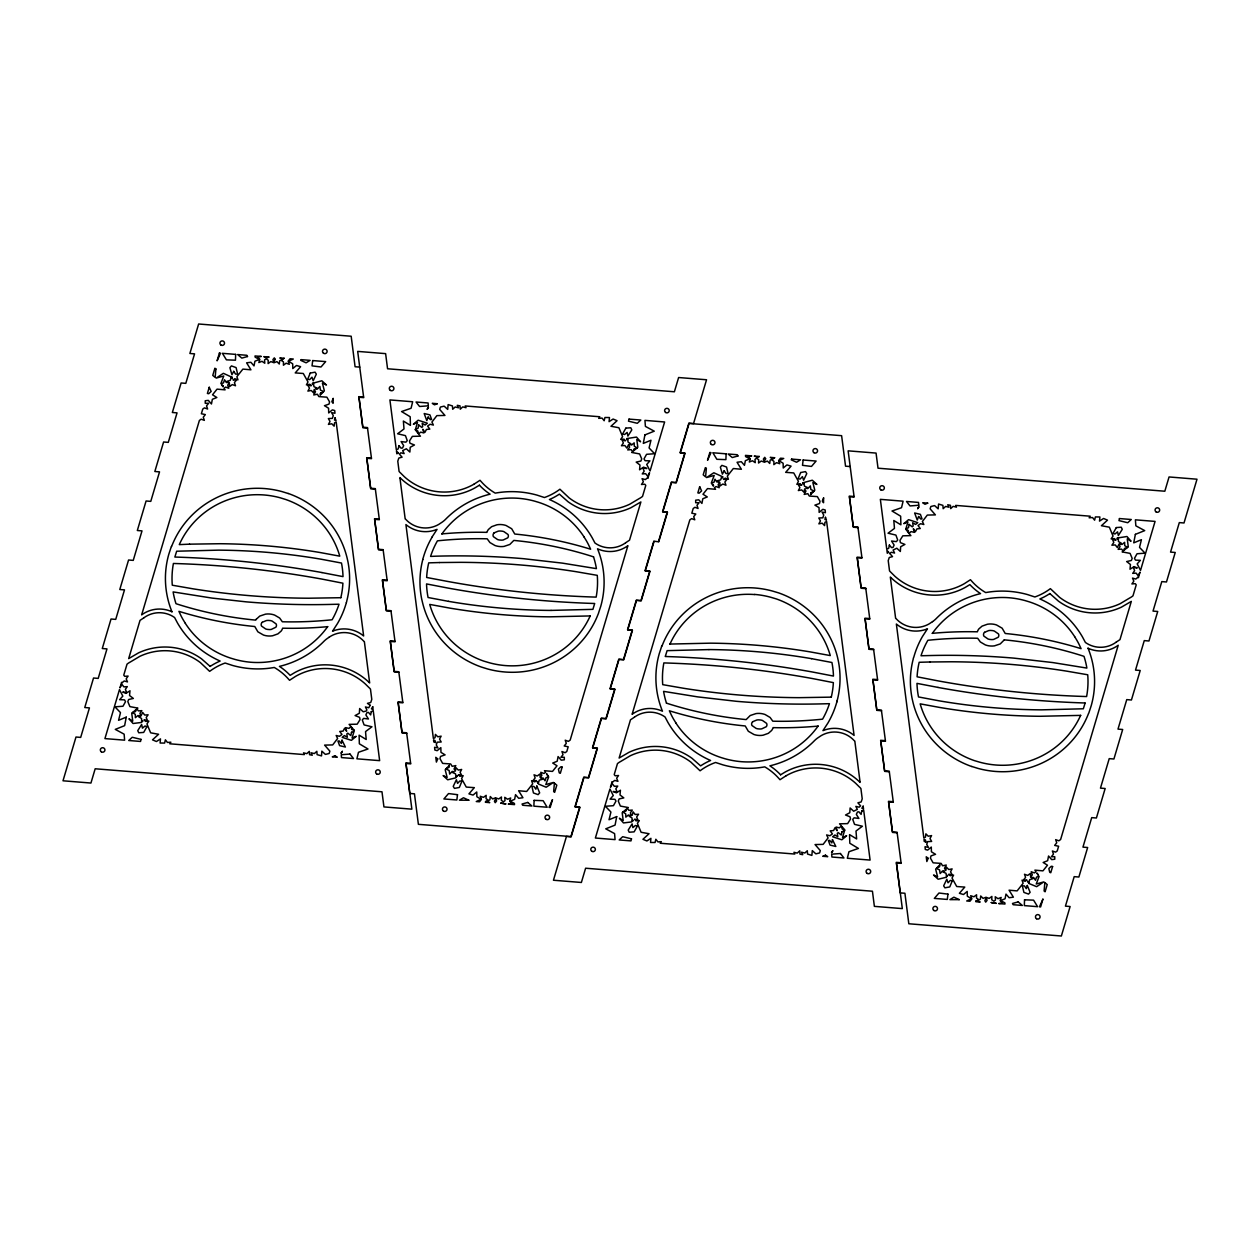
<?xml version="1.0" encoding="UTF-8"?>
<svg xmlns="http://www.w3.org/2000/svg" width="1260" height="1260" viewBox="0 0 1260 1260"><rect width="100%" height="100%" fill="white"/><g stroke="black" fill="none" stroke-linecap="round" stroke-linejoin="round"><path stroke-width="1.5" d="M346.342 602.658L346.327 602.737A91.98 90.2 4 0 1 337.523 623.48L332.53 631.197A30.004 29.421 4 0 1 363.636 635.969L336.184 422.053L334.53 422.84L334.12 426.148L331.758 423.754L328.435 424.399L330.01 421.454L328.356 418.556L332.388 418.383L333.286 415.579L331.616 412.666L334.971 413.248L334.703 410.54L332.388 409.862L328.702 412.933L328.577 408.193L324.45 405.688L329.017 404.113L329.569 401.893L326.907 397.183L318.859 396.601L317.41 394.238L313.756 394.947L315.488 391.718L314.197 389.45L313.598 392.852L311.236 390.458L307.897 391.104L309.488 388.159L307.818 385.261L311.236 385.749L309.739 384.253L306.416 384.883L307.991 381.953L303.282 373.48L295.234 372.913L300.62 366.691L296.494 365.479L292.808 368.55L292.682 363.793L288.556 361.305L293.296 359.021L290.036 358.753L288.146 361.163L289.296 364.298L286.099 363.195L283.421 365.227L283.484 361.888L280.87 360.139L279.673 360.707L279.279 364.014L276.901 361.62L274.003 362.754L270.821 361.589L268.112 363.573L268.238 360.25L266.112 358.769L264.553 359.903L264.773 363.226L262.001 361.305L258.851 362.549L259.859 359.368L257.67 356.816L261.277 356.438L255.024 355.95L255.118 357.147L259.387 359.415L254.914 361.226L254.016 365.904L250.882 362.281L246.598 362.817L250.929 369.81L242.881 369.101L236.88 376.693L237.967 379.843L234.785 378.693L233.068 379.937L236.518 380L234.407 382.599L235.494 385.749L232.312 384.584L229.603 386.568L229.383 382.993L227.682 385.103L228.769 388.253L225.587 387.088L223.996 388.253L225.099 389.86L217.051 389.135L212.53 394.789L216.83 397.514L212.341 399.31L211.459 403.988L208.309 400.365L205.238 400.759L205.238 403.294L208.625 403.263L206.53 405.862L207.616 409.012L204.435 407.862L202.766 409.075L201.364 413.752L205.348 414.587L203.254 417.202L204.341 420.352L201.159 419.186L199.379 420.478L141.655 614.88A29.626 29.059 4 0 1 172.006 611.777M346.39 602.5L346.437 602.296A3.276 3.213 4 0 0 346.768 601.004A91.618 89.838 4 0 0 347.902 561.551L347.146 558.164A92.169 90.374 4 0 0 288.225 493.463M836.829 701.946L836.876 701.741A3.276 3.213 4 0 0 837.207 700.45M321.993 572.56A974.153 955.269 4 0 0 174.856 557.046L176.668 551.219L218.484 550.148A618.928 606.942 4 0 1 321.048 559.204L341.491 563.047A84.861 83.223 4 0 1 343.019 576.623L321.993 572.591M665.453 655.94L667.107 650.648L708.939 649.593M836.797 702.056L836.782 702.182A91.98 90.2 4 0 1 827.978 722.925L822.969 730.627A30.004 29.421 4 0 1 854.075 735.415L826.623 521.498L824.969 522.286L824.575 525.593L822.213 523.199L818.874 523.845L820.449 520.9L818.795 518.002L822.843 517.828L823.725 515.025L822.071 512.111L825.41 512.694L825.158 509.985L822.843 509.308L819.158 512.379L819.031 507.623L814.905 505.134L819.472 503.559L820.024 501.338L817.362 496.613L809.298 496.046L807.865 493.684L804.195 494.392L805.943 491.148L804.652 488.896L804.038 492.298L801.675 489.904L798.352 490.549L799.927 487.604L798.273 484.706L801.691 485.195L800.194 483.683L796.856 484.328L798.446 481.383L793.737 472.925L785.673 472.358L791.075 466.137L786.933 464.924L783.247 467.995L783.121 463.239L778.995 460.751L783.736 458.451L780.476 458.199L778.601 460.609L779.751 463.743L776.538 462.64L773.86 464.656L773.939 461.333L771.309 459.585L770.112 460.152L769.718 463.459L767.356 461.065L764.458 462.199L761.276 461.034L758.552 463.019L758.693 459.695L756.551 458.199L754.992 459.349L755.228 462.672L752.456 460.751L749.306 461.995L750.298 458.813L748.125 456.262L751.716 455.884L745.479 455.38L745.573 456.577L749.826 458.86L745.353 460.672L744.471 465.334L741.321 461.711L737.053 462.262L741.384 469.255L733.336 468.531L727.319 476.138L728.406 479.288L725.24 478.123L723.508 479.383L726.957 479.43L724.862 482.044L725.949 485.195L722.767 484.029L720.043 486.013L719.822 482.438L718.121 484.549L719.208 487.699L716.026 486.533L714.436 487.699L715.538 489.305L707.506 488.581L702.985 494.235L707.269 496.944L702.797 498.755L701.914 503.433L698.764 499.81L695.678 500.188L695.678 502.74L699.08 502.709L696.969 505.307L698.056 508.457L694.874 507.292L693.205 508.52L691.819 513.198L695.803 514.033L693.693 516.631L694.78 519.797L691.598 518.632L689.818 519.923L632.095 714.326A29.626 29.059 4 0 1 662.461 711.207A91.712 89.933 4 0 1 659.232 653.767L661.437 647.041A3.244 3.181 4 0 1 661.846 645.892M1085.081 703.174L1083.332 708.781L1041.516 709.852A618.928 606.942 4 0 1 938.952 700.796L918.508 696.953A84.861 83.223 4 0 1 916.981 683.377L938.007 687.409M665.374 656.255L665.312 656.507A974.153 955.269 4 0 1 812.432 672.005L833.458 676.069A84.861 83.223 4 0 0 831.931 662.492L811.503 658.649M1085.143 702.923L1085.128 702.985A974.153 955.269 4 0 1 938.007 687.44M654.05 541.438L645.293 570.938L649.971 571.316L641.214 600.815L636.52 600.437L627.763 629.953L632.457 630.315L623.7 659.831L619.006 659.452L610.249 688.952L614.943 689.33L606.17 718.83L601.492 718.452L592.735 747.967L597.413 748.33L588.656 777.845L583.963 777.467L575.206 806.967L579.899 807.345L571.142 836.845L566.449 836.467L553.455 880.236L581.38 882.472L585.616 868.219L872.44 891.23L874.377 906.365L902.317 908.602L896.474 862.958L901.152 863.336L897.073 832.214L892.379 831.836L888.473 801.328L893.151 801.691M658.508 541.548L667.264 512.033L662.587 511.67L671.344 482.155L676.037 482.533L684.794 453.033L680.101 452.655L688.858 423.155L693.551 423.533L706.545 379.764L678.62 377.527L674.384 391.781L387.56 368.77L385.623 353.635L357.683 351.398L363.699 397.64L359.005 397.262L362.927 427.786L367.621 428.164M432.022 537.075L437.031 529.373A30.004 29.421 4 0 1 405.925 524.585L433.377 738.502L435.031 737.714L435.424 734.407L437.787 736.801L441.126 736.155L439.551 739.1L441.205 741.998L437.157 742.172L436.275 744.975L437.929 747.889L434.59 747.306L434.842 750.015L437.157 750.692L440.842 747.621L440.969 752.377L445.095 754.866L440.527 756.441L439.976 758.662L442.638 763.387L450.702 763.954L452.135 766.316L455.805 765.607L454.057 768.852L455.348 771.104L455.962 767.702L458.325 770.096L461.648 769.451L460.073 772.396L461.727 775.294L458.388 774.727L459.805 776.317L463.144 775.672L461.554 778.617L466.263 787.075L474.327 787.642L468.925 793.863L473.067 795.076L476.752 792.005L476.878 796.761L481.005 799.249L476.264 801.549L479.524 801.801L481.399 799.391L480.249 796.257L483.462 797.359L486.139 795.344L486.061 798.667L488.691 800.415L489.888 799.848L490.282 796.54L492.644 798.934L495.542 797.801L498.724 798.966L501.448 796.981L501.307 800.305L503.449 801.801L505.008 800.651L504.772 797.328L507.544 799.249L510.694 798.005L509.702 801.187L511.875 803.738L508.284 804.116L514.521 804.62L514.427 803.423L510.174 801.139L514.647 799.328L515.529 794.666L518.679 798.289L522.947 797.737L518.616 790.745L526.664 791.469L532.681 783.862L531.594 780.712L534.76 781.877L536.492 780.617L533.043 780.57L535.138 777.956L534.051 774.805L537.233 775.971L539.957 773.986L540.178 777.562L541.879 775.451L540.792 772.301L543.973 773.467L545.564 772.301L544.462 770.695L552.494 771.419L557.014 765.765L552.731 763.056L557.203 761.245L558.085 756.567L561.235 760.19L564.322 759.812L564.322 757.26L560.92 757.291L563.031 754.693L561.944 751.543L565.126 752.708L566.795 751.48L568.181 746.802L564.197 745.967L566.307 743.369L565.22 740.203L568.402 741.368L570.181 740.077L627.905 545.674A29.626 29.059 4 0 1 597.539 548.793A91.712 89.933 4 0 1 600.768 606.233L598.563 612.958A3.244 3.181 4 0 1 598.153 614.108A91.996 90.216 4 0 1 504.851 671.99A92.626 90.83 4 0 1 487.526 668.95L481.351 667.044A92.169 90.374 4 0 1 422.478 602.374L421.675 599.004A91.618 89.838 4 0 1 422.793 559.55M143.908 617.794L140.018 620.377L128.678 658.618L138.6 652.837A61.472 60.275 4 0 1 201.569 658.87L210.168 666.43M625.653 542.761L629.527 540.178L640.883 501.952L630.945 507.717A61.472 60.275 4 0 1 567.976 501.685L559.377 494.125A60.464 59.299 4 0 1 549.439 499.527A91.728 89.948 4 0 1 592.09 537.611L594.972 543.028A25.877 25.373 4 0 0 625.527 542.855M634.347 717.239L630.472 719.822L619.117 758.048L629.055 752.283A61.472 60.275 4 0 1 692.024 758.315L700.623 765.875A60.464 59.299 4 0 1 710.561 760.473A91.728 89.948 4 0 1 667.91 722.389L665.028 716.971A25.877 25.373 4 0 0 634.473 717.145M1116.092 642.206L1119.983 639.623L1131.322 601.382L1121.4 607.163A61.472 60.275 4 0 1 1058.431 601.13L1049.832 593.57M473.949 484.218L480.013 480.28L481.131 481.541A56.716 55.613 4 0 0 495.243 493.133A91.507 89.743 4 0 1 519.167 491.935A92.374 90.594 4 0 1 537.012 495.117L544.43 497.527A57.204 56.086 4 0 0 558.558 490.219L559.913 489.211L569.205 497.952A57.771 56.653 4 0 0 629.748 504.22L639.277 498.55A19.373 18.994 4 0 0 642.537 496.393L645.781 485.415L644.837 484.218L641.466 484.486L643.372 481.745L642.065 478.674L645.325 479.603L647.892 477.445L647.923 478.233L649.562 472.705L647.734 476.312L645.655 473.681L642.269 473.933L644.191 471.193L642.884 468.122L646.805 468.499L643.592 467.145L639.576 469.775L640.001 465.05L636.19 462.105L640.915 461.065L641.718 458.908L639.623 453.931L631.685 452.45L632.678 451.631L631.118 449.647L627.732 449.915L629.638 447.174L628.551 444.607L626.913 448.135L624.834 445.505L621.448 445.756L623.369 443.016L622.062 439.945L625.385 440.827L624.078 439.157L620.692 439.409L622.613 436.669L618.912 427.738L610.974 426.274L617.069 420.698L613.1 419.029L609.084 421.659L609.462 417.533L604.942 417.501L604.154 420.73L602.091 418.099L598.705 418.351L599.807 416.761L465.176 405.956L466.027 407.704L462.735 406.901L460.262 409.185L460.01 405.862L457.285 405.326L458.467 407.783L455.175 406.98L452.702 409.248L452.45 405.94L448.135 404.586L447.694 409.39L444.15 406.145L440.401 407.059L439.693 409.405L444.938 415.438L436.873 415.627L431.928 422.053L433.377 425.061L430.085 424.258L427.581 426.101L429.833 429.124L426.447 429.44L424.903 432.401L422.903 429.251L423.927 432.952L420.62 432.148L418.588 434.038L420.446 436.18L412.366 436.37L409.5 440.953L409.957 443.205L414.445 444.985L410.209 447.284L409.878 452.025L406.334 448.78L402.68 450.592L404.129 453.6L400.837 452.812L399.404 454.12L402.098 457.191L398.822 458.041L397.782 461.191L399.089 471.413A9.544 9.356 4 0 0 400.444 472.862L404.381 476.752A58.889 57.739 4 0 0 473.933 484.218M786.051 775.782L779.987 779.719L778.869 778.459A56.716 55.613 4 0 0 764.757 766.867A91.507 89.743 4 0 1 740.833 768.065A92.374 90.594 4 0 1 722.988 764.883L715.57 762.473A57.204 56.086 4 0 0 701.442 769.781L700.087 770.789L690.795 762.048A57.771 56.653 4 0 0 630.252 755.779L620.723 761.449A19.373 18.994 4 0 0 617.463 763.607L614.219 774.585L615.163 775.782L618.534 775.514L616.628 778.255L617.935 781.326L614.675 780.397L612.108 782.554L612.077 781.767L610.438 787.295L612.265 783.688L614.345 786.319L617.731 786.067L615.809 788.807L617.116 791.878L613.195 791.5L616.408 792.855L620.424 790.225L619.999 794.95L623.81 797.895L619.085 798.934L618.282 801.092L620.377 806.069L628.315 807.55L627.322 808.369L628.882 810.353L632.268 810.086L630.362 812.826L631.449 815.393M479.43 485.195L474.658 488.061A62.638 61.425 4 0 1 399.892 477.587L405.184 518.978A1.906 1.874 4 0 1 405.83 519.419A26.287 25.767 4 0 0 438.622 524.491L442.087 522.191A23.672 23.215 4 0 0 445.552 519.309A92.389 90.594 4 0 1 490.093 494.172A60.417 59.251 4 0 1 479.414 485.21M780.57 774.805L785.342 771.939A62.638 61.425 4 0 1 860.107 782.413L854.816 741.022A1.906 1.874 4 0 1 854.17 740.581A26.287 25.767 4 0 0 821.378 735.509L817.913 737.809A23.672 23.215 4 0 0 814.448 740.691A92.389 90.594 4 0 1 769.907 765.828A60.417 59.251 4 0 1 780.586 774.79M590.278 615.935L549.549 616.833A625.212 613.084 4 0 1 449.631 608.076L429.723 604.422A85.585 83.932 4 0 0 483.745 661.106L489.274 662.744A86.042 84.373 4 0 0 505.37 665.579A85.428 83.774 4 0 0 590.2 615.904M669.721 644.065L710.451 643.167A625.212 613.084 4 0 1 810.369 651.924L830.277 655.578A85.585 83.932 4 0 0 776.255 598.894L770.726 597.256A86.042 84.373 4 0 0 754.63 594.421M551.061 610.407L592.893 609.352L594.688 603.493A974.153 955.269 4 0 1 447.568 587.995L426.541 583.931A84.861 83.223 4 0 0 428.069 597.508L448.497 601.351M359.777 367.117L355.084 366.739L351.178 336.231L198.639 323.993L189.882 353.477L194.56 353.855L185.803 383.355L181.125 382.977L172.352 412.492L177.046 412.87L168.289 442.37L163.595 441.992L154.838 471.492L159.532 471.87L150.775 501.37L146.081 500.992L137.324 530.507L142.002 530.885L133.245 560.385L128.567 560.007L119.794 589.507L124.488 589.885L115.731 619.385L111.037 619.006L102.28 648.522L106.974 648.9L98.201 678.4L93.523 678.022L84.766 707.522L89.444 707.899L80.687 737.399L75.994 737.021L63 780.79L90.941 783.043L95.177 768.773L381.985 791.8L383.938 806.92L411.863 809.156L406.019 763.513L410.713 763.891L406.634 732.769L401.94 732.406L398.018 701.883L402.712 702.261M363.526 397.042L358.848 396.664L362.754 427.187L367.447 427.565L371.527 458.672L366.849 458.309L370.755 488.817L375.448 489.195M850.232 466.562L845.539 466.184L841.617 435.676L689.078 423.439L680.321 452.923L685.015 453.301L676.258 482.8L671.564 482.423L662.807 511.938L667.501 512.3L658.728 541.816L653.83 541.17L645.057 570.67L649.75 571.048L640.994 600.548L636.3 600.169L627.543 629.685L632.236 630.047L623.48 659.563L618.786 659.185L610.029 688.684L614.707 689.062L605.95 718.562L601.272 718.184L592.499 747.7L597.193 748.062L588.436 777.577L583.742 777.199L574.985 806.699L579.679 807.077L570.922 836.561L418.383 824.323L414.461 793.816L409.768 793.438L405.862 762.914L410.54 763.292M853.981 496.487L849.287 496.109L853.209 526.633L857.903 527.011L861.982 558.117L857.288 557.739L861.21 588.262L865.903 588.64M371.369 458.089L366.676 457.711L370.598 488.234L375.291 488.612L379.37 519.719L374.677 519.341L378.599 549.864L383.292 550.242M858.06 527.594L853.367 527.231L849.461 496.708L854.138 497.086L848.137 450.844L876.062 453.08L878.015 468.2L1164.823 491.227L1169.059 476.957L1197 479.209L1184.006 522.979L1179.313 522.601L1170.556 552.101L1175.233 552.478L1166.476 581.978L1161.799 581.6L1153.026 611.1L1157.719 611.478L1148.962 640.994L1144.269 640.615L1135.512 670.115L1140.206 670.493L1131.433 699.993L1126.755 699.615L1117.998 729.115L1122.676 729.493L1113.919 759.008L1109.225 758.63L1100.468 788.13L1105.162 788.508L1096.405 818.008L1091.711 817.63L1082.954 847.13L1087.648 847.508L1078.875 877.023L1074.197 876.645L1065.44 906.145L1070.118 906.523L1061.361 936.007L908.822 923.769L904.916 893.261L900.223 892.883L896.301 862.36L900.994 862.738M861.808 557.534L857.131 557.156L861.037 587.68L865.73 588.042L869.809 619.164L865.132 618.786L869.038 649.309L873.731 649.688M379.197 519.12L374.519 518.758L378.425 549.265L383.119 549.644L387.198 580.765L382.52 580.387L386.426 610.911L391.12 611.289M869.652 618.566L864.958 618.188L868.88 648.711L873.574 649.089L877.653 680.211L872.959 679.833L876.881 710.356L881.575 710.734M387.041 580.167L382.347 579.789L386.269 610.312L390.962 610.691L395.041 641.812L390.348 641.434L394.27 671.958L398.963 672.32M877.48 679.612L872.802 679.234L876.708 709.758L881.401 710.136L885.481 741.242L880.803 740.88L884.709 771.388L889.403 771.766M394.868 641.214L390.19 640.836L394.096 671.359L398.79 671.737L402.869 702.844L398.191 702.466L402.098 732.989L406.791 733.367M885.323 740.659L880.63 740.281L884.552 770.805L889.245 771.183L893.324 802.289L888.631 801.911L892.553 832.435L897.246 832.813M630.756 815.645L628.409 814.968L625.842 817.126L625.732 813.803L622.865 812.086L626.031 810.952L626.488 809.062L622.172 812.668L623.212 820.528L619.416 818.228L623.48 822.938L631.654 821.929L633.355 820.228L632.11 821.268L632.016 817.945L629.118 816.212L632.315 815.094L633.087 811.865L635.166 814.495L638.552 814.244L636.631 816.984L637.938 820.055L634.615 819.173L635.922 820.843L639.308 820.591L637.387 823.331L641.088 832.261L649.026 833.726L642.931 839.302L646.9 840.971L650.916 838.341L650.538 842.467L655.058 842.499L655.846 839.27L657.909 841.9L661.295 841.649L660.193 843.239L794.824 854.044L793.973 852.295L797.265 853.099L799.738 850.815L799.99 854.138L802.715 854.674L801.533 852.217L804.825 853.02L807.298 850.752L807.55 854.059L811.865 855.414L812.306 850.61L815.85 853.855L819.598 852.941L820.307 850.594L815.062 844.562L823.126 844.373L828.072 837.947L826.623 834.939L829.915 835.742L832.419 833.899L830.167 830.875L833.553 830.561L835.096 827.6L837.097 830.75L836.073 827.048L839.381 827.851L841.412 825.961L839.554 823.819L847.633 823.631L850.5 819.047L850.043 816.795L845.554 815.015L849.791 812.716L850.122 807.975L853.666 811.219L857.32 809.408L855.871 806.4L859.163 807.188L860.596 805.88L857.903 802.809L861.178 801.958L862.218 798.808L860.911 788.587A9.544 9.356 4 0 0 859.556 787.138L855.619 783.247A58.889 57.739 4 0 0 786.067 775.782M288.209 493.526L282.035 491.605A92.626 90.83 4 0 0 264.695 488.565A91.98 90.2 4 0 0 171.596 546.509M971.791 766.474L977.965 768.395A92.626 90.83 4 0 0 995.306 771.435A91.996 90.216 4 0 0 1088.514 713.522A3.244 3.181 4 0 0 1089.018 712.404L1091.223 705.663A91.712 89.933 4 0 0 1088.042 648.207M844.672 830.293L842.089 828.891L841.916 826.544L844.798 829.852M1074.638 636.631L1076.828 640.222A82.561 80.971 4 0 1 1079.08 644.395L1081.08 648.664A374.551 367.29 4 0 0 1005.212 633.481L1002.141 628.189L996.471 624.928A18.459 18.097 4 0 0 987.399 624.235L982.075 626.125L978.847 628.929A9.481 9.293 4 0 0 977.382 631.811A385.418 377.937 4 0 0 932.29 633.339M584.183 537.185L586.388 540.776A82.561 80.971 4 0 1 588.64 544.966L590.641 549.218A374.551 367.29 4 0 0 514.773 534.035L511.686 528.743L506.032 525.483A18.459 18.097 4 0 0 496.944 524.79L491.62 526.68L488.408 529.499A9.481 9.293 4 0 0 486.927 532.366A385.418 377.937 4 0 0 441.835 533.909M675.817 722.815L673.612 719.224A82.561 80.971 4 0 1 671.359 715.034L669.359 710.782A374.551 367.29 4 0 0 745.227 725.965L748.314 731.257L753.968 734.517A18.459 18.097 4 0 0 763.056 735.21L768.38 733.32L771.592 730.501A9.481 9.293 4 0 0 773.073 727.634A385.418 377.937 4 0 0 818.165 726.091M185.362 623.369L183.172 619.778A82.561 80.971 4 0 1 180.92 615.605L178.92 611.336A374.551 367.29 4 0 0 254.788 626.519L257.859 631.811L263.529 635.072A18.459 18.097 4 0 0 272.601 635.764L277.925 633.874L281.153 631.071A9.481 9.293 4 0 0 282.618 628.189A385.418 377.937 4 0 0 327.71 626.661M593.554 556.857A368.912 361.762 4 0 0 513.828 540.414L509.796 544.477L504.016 546.415A18.427 18.065 4 0 1 494.928 545.486L489.904 542.54L487.21 538.808A382.473 375.07 4 0 0 437.425 540.839A85.428 83.774 4 0 0 430.573 556.416L436.117 556.18A757.197 742.518 4 0 1 523.467 558.684L562.354 563.125L596.421 568.638A84.656 83.018 4 0 0 593.539 556.888M551.061 610.423A618.928 606.942 4 0 1 448.497 601.351M441.898 533.941A85.475 83.806 4 0 1 518.663 498.314A86.105 84.436 4 0 1 534.76 501.181L538.839 502.409A85.145 83.491 4 0 1 584.215 537.169M422.793 559.55A3.276 3.213 4 0 1 423.092 558.337L423.25 557.707A91.996 90.216 4 0 1 432.117 537.091M210.152 666.414A60.464 59.299 4 0 1 220.122 661.043A91.728 89.948 4 0 1 177.471 622.944L174.589 617.526A25.877 25.373 4 0 0 144.018 617.699M327.663 626.63A85.475 83.806 4 0 1 250.882 662.256A86.105 84.436 4 0 1 234.785 659.374L230.706 658.145A85.145 83.491 4 0 1 185.346 623.385M171.959 611.793A91.712 89.933 4 0 1 168.777 554.337L170.982 547.596A3.244 3.181 4 0 1 171.407 546.462M837.207 700.45A91.618 89.838 4 0 0 838.341 660.996L837.601 657.61A92.169 90.374 4 0 0 778.68 592.909L772.474 591.05A92.626 90.83 4 0 0 755.149 588.01A91.98 90.2 4 0 0 662.035 645.955M818.102 726.059A85.475 83.806 4 0 1 741.337 761.686A86.105 84.436 4 0 1 725.24 758.819L721.161 757.591A85.145 83.491 4 0 1 675.785 722.831M708.939 649.577A618.928 606.942 4 0 1 811.503 658.649M666.445 703.143A368.912 361.762 4 0 0 746.172 719.586L750.204 715.523L755.984 713.585A18.427 18.065 4 0 1 765.072 714.514L770.096 717.46L772.789 721.192A382.473 375.07 4 0 0 822.575 719.161A85.381 83.727 4 0 0 829.442 703.678L823.883 703.82A757.197 742.518 4 0 1 736.533 701.316L697.646 696.874L663.579 691.362A84.656 83.018 4 0 0 666.461 703.111M669.91 644.222A85.381 83.727 4 0 1 754.693 594.562M1087.994 648.223A29.626 29.059 4 0 0 1118.218 645.262L1060.621 839.522L1058.841 840.814L1055.659 839.648L1056.746 842.798L1054.651 845.413L1058.636 846.247L1057.235 850.925L1055.565 852.138L1052.383 850.988L1053.47 854.138L1051.375 856.737L1054.762 856.706L1054.762 859.241L1051.69 859.635L1048.541 856.012L1047.659 860.69L1043.17 862.486L1047.469 865.211L1042.949 870.865L1034.901 870.14L1036.004 871.747L1034.413 872.912L1031.231 871.747L1032.318 874.897L1030.617 877.007L1030.397 873.432L1027.688 875.417L1024.506 874.251L1025.593 877.401L1023.482 880L1026.931 880.063L1025.215 881.307L1022.033 880.157L1023.12 883.307L1017.119 890.899L1009.071 890.19L1013.402 897.183L1009.118 897.718L1005.984 894.096L1005.086 898.774L1000.613 900.585L1004.881 902.853L1004.976 904.05L998.723 903.562L1002.33 903.184L1000.141 900.632L1001.149 897.451L997.999 898.695L995.227 896.774L995.447 900.097L993.888 901.231L991.762 899.75L991.888 896.427L989.179 898.411L985.997 897.246L983.099 898.38L980.721 895.986L980.327 899.293L979.13 899.861L976.516 898.112L976.579 894.773L973.901 896.805L970.704 895.703L971.854 898.837L969.964 901.246L966.703 900.979L971.444 898.695L967.318 896.206L967.192 891.45L963.506 894.521L959.38 893.308L964.766 887.087L956.718 886.52L952.009 878.047L953.584 875.117L950.26 875.747L948.764 874.251L952.182 874.739L950.512 871.841L952.103 868.896L948.764 869.542L946.402 867.148L945.803 870.55L944.512 868.282L946.244 865.053L942.59 865.762L941.141 863.399L933.093 862.817L930.431 858.107L930.982 855.886L935.55 854.311L931.423 851.807L931.297 847.067L927.612 850.138L925.297 849.461L925.029 846.751L928.384 847.334L926.714 844.42L927.612 841.617L931.644 841.444L929.99 838.546L931.565 835.6L928.242 836.246L925.88 833.852L925.47 837.16L923.816 837.947L896.364 624.031A30.004 29.421 4 0 0 927.47 628.803L922.462 636.505A91.996 90.216 4 0 0 913.799 657.153L913.563 657.704A3.276 3.213 4 0 0 913.232 658.996A91.618 89.838 4 0 0 912.098 698.449L912.854 701.836A92.169 90.374 4 0 0 971.775 766.537M932.337 633.37A85.475 83.806 4 0 1 1009.118 597.744A86.105 84.436 4 0 1 1025.215 600.626L1029.294 601.855A85.145 83.491 4 0 1 1074.654 636.615M1049.848 593.586A60.464 59.299 4 0 1 1039.878 598.957A91.728 89.948 4 0 1 1082.529 637.056L1085.411 642.474A25.877 25.373 4 0 0 1115.982 642.301M235.667 354.391L235.463 360.187L226.422 359.856L222.406 353.32L235.667 354.391M534.098 800.368L533.878 806.164L547.139 807.235L543.139 800.698L534.098 800.368M726.122 453.836L725.902 459.632L716.861 459.301L712.861 452.765L726.122 453.836M1024.537 899.813L1024.333 905.609L1037.594 906.68L1033.578 900.144L1024.537 899.813M223.004 385.749L222.957 386.741L221.618 384.788L223.004 385.749M546.588 773.813L547.927 775.766L546.588 773.813M713.443 485.195L713.412 486.187L712.073 484.234L713.443 485.195M1037.043 873.259L1038.382 875.212L1037.043 873.259M232.202 377.339L232.155 378.599L231.241 377.244L230.233 380.425L226.973 381.323L228.674 382.505L226.391 382.536L224.5 379.764L223.493 382.93L220.846 383.654L223.744 376L216.137 378.11L223.382 373.322L232.202 377.339M537.406 781.972L538.571 784.067L546.163 787.232L553.423 782.444L545.801 784.555L548.714 776.9L546.053 777.625L545.044 780.806L543.17 778.034L540.871 778.05L542.587 779.247L539.312 780.129L538.303 783.31L537.406 781.972M722.657 476.784L722.594 478.028L721.697 476.69L720.688 479.871L717.413 480.753L719.129 481.95L716.83 481.966L714.956 479.194L713.947 482.375L711.286 483.1L714.199 475.445L706.577 477.556L713.837 472.768L722.657 476.784M1027.845 881.401L1029.011 883.512L1036.618 886.678L1043.863 881.89L1036.255 884L1039.153 876.346L1036.507 877.07L1035.5 880.236L1033.61 877.464L1031.326 877.495L1033.027 878.677L1029.766 879.575L1028.758 882.756L1027.845 881.401M370.204 705.332L368.723 707.758L365.432 706.955L366.88 709.963L366.188 711.065L363.211 711.774L359.667 708.529L359.336 713.27L355.099 715.57L359.604 717.365L360.045 719.602L357.178 724.185L349.114 724.374L350.973 726.532L348.925 728.406L345.634 727.619L346.642 731.304L344.657 728.154L343.098 731.115L339.727 731.446L341.964 734.454L339.46 736.297L336.168 735.494L337.617 738.502L332.687 744.928L324.607 745.117L329.868 751.149L329.159 753.496L325.395 754.409L321.851 751.165L321.52 755.905L317.095 754.63L316.843 751.306L314.37 753.574L311.078 752.787L312.26 755.228L309.55 754.693L309.298 751.385L306.826 753.653L303.534 752.85L304.369 754.598L169.738 743.794L170.84 742.203L167.47 742.471L165.391 739.825L164.619 743.069L160.099 743.022L160.477 738.895L156.445 741.526L152.491 739.856L158.571 734.281L150.633 732.816L146.947 723.886L148.853 721.145L145.467 721.397L144.16 719.728L147.499 720.61L146.191 717.538L148.097 714.798L144.727 715.066L142.648 712.42L140.994 715.963L139.907 713.396L141.829 710.656L138.442 710.908L136.883 708.923L137.86 708.104L129.922 706.624L127.827 701.647L128.63 699.505L133.355 698.449L129.544 695.504L129.985 690.779L125.953 693.409L122.74 692.055L126.677 692.433L125.37 689.362L127.276 686.621L123.889 686.889L121.826 684.243L119.999 687.85L121.637 682.322L121.653 683.109L124.236 680.951L127.48 681.896L126.173 678.809L128.095 676.069L124.709 676.337L123.763 675.139L127.024 664.162A19.373 18.994 4 0 1 130.284 662.02L139.813 656.35A57.771 56.653 4 0 1 200.356 662.587L209.632 671.344L211.018 670.367A57.204 56.086 4 0 1 225.13 663.028L232.533 665.438A92.374 90.594 4 0 0 250.378 668.619A91.507 89.743 4 0 0 274.286 667.469A56.716 55.613 4 0 1 288.43 679.014L289.548 680.274L295.612 676.337A58.889 57.739 4 0 1 365.164 683.818L369.101 687.692A9.544 9.356 4 0 1 370.471 689.141L371.779 699.363L370.724 702.513L367.463 703.363L370.204 705.332M889.859 553.565L892.537 556.636L889.276 557.487L888.221 560.637L889.528 570.859A9.544 9.356 4 0 0 890.899 572.308L894.82 576.198A58.889 57.739 4 0 0 964.388 583.648L970.452 579.726L971.57 580.986A56.716 55.613 4 0 0 985.698 592.578A91.507 89.743 4 0 1 1009.622 591.381A92.374 90.594 4 0 1 1027.467 594.562L1034.869 596.972A57.204 56.086 4 0 0 1048.997 589.664L1050.367 588.656L1059.66 597.398A57.771 56.653 4 0 0 1120.187 603.666L1129.716 597.98A19.373 18.994 4 0 0 1132.976 595.838L1136.236 584.86L1135.292 583.663L1131.905 583.931L1133.827 581.191L1132.519 578.104L1135.764 579.049L1138.347 576.891L1138.363 577.678L1140.001 572.15L1138.174 575.757L1136.111 573.111L1132.724 573.379L1134.63 570.638L1133.323 567.567L1137.26 567.945L1134.047 566.591L1130.015 569.221L1130.456 564.496L1126.645 561.551L1131.37 560.495L1132.173 558.353L1130.078 553.376L1122.14 551.896L1123.117 551.077L1121.557 549.092L1118.171 549.344L1120.093 546.604L1119.006 544.037L1117.352 547.58L1115.273 544.934L1111.903 545.202L1113.808 542.462L1112.501 539.39L1115.84 540.272L1114.533 538.603L1111.147 538.855L1113.053 536.114L1109.367 527.184L1101.429 525.719L1107.508 520.144L1103.555 518.474L1099.523 521.105L1099.901 516.978L1095.381 516.931L1094.609 520.175L1092.53 517.529L1089.16 517.797L1090.262 516.206L955.631 505.402L956.466 507.15L953.174 506.347L950.702 508.615L950.45 505.307L947.74 504.772L948.922 507.213L945.63 506.425L943.157 508.694L942.905 505.37L938.574 504.031L938.149 508.835L934.605 505.591L930.841 506.504L930.132 508.851L935.392 514.883L927.313 515.072L922.383 521.498L923.832 524.506L920.54 523.703L918.036 525.546L920.272 528.554L916.902 528.885L915.343 531.846L913.358 528.696L914.366 532.381L911.075 531.594L909.027 533.468L910.885 535.626L902.822 535.815L899.955 540.398L900.396 542.635L904.9 544.43L900.664 546.73L900.333 551.471L896.789 548.226L893.119 550.037L894.568 553.045L891.277 552.242L889.859 553.565M215.901 368.975L215.145 377.433L212.767 375.401L214.893 368.219L215.901 368.975M554.4 783.121L553.66 791.579L554.652 792.351L556.794 785.169L554.4 783.121M706.34 468.421L705.6 476.878L703.206 474.831L705.348 467.649L706.34 468.421M1044.855 882.567L1044.099 891.025L1045.107 891.781L1047.233 884.599L1044.855 882.567M312.511 383.339L312.354 384.568L313.472 383.386L313.961 386.694L317.032 388.08L315.488 388.836L317.347 389.151L319.867 386.458L320.402 390.08L323.662 391.561L324.356 390.82L322.402 383.135L326.45 384.993L321.851 380.772L312.511 383.339M320.45 393.23L320.213 395.168L323.426 391.797L320.45 393.23M449.332 765.387L449.095 767.324L446.119 768.758L449.332 765.387M457.191 775.987L455.71 777.877L447.694 779.798L443.11 775.562L447.142 777.42L445.19 769.734L445.898 768.994L449.143 770.474L449.678 774.097L452.214 771.419L454.057 771.734L452.513 772.474L455.6 773.876L456.088 777.168L457.191 775.987M802.951 482.769L802.809 484.013L803.912 482.832L804.4 486.124L807.487 487.526L805.943 488.266L807.786 488.581L810.322 485.903L810.857 489.526L814.102 491.006L814.811 490.266L812.857 482.58L816.889 484.438L812.306 480.202L802.951 482.769M810.904 492.676L810.668 494.613L813.881 491.242L810.904 492.676M939.787 864.832L939.55 866.77L936.574 868.203L939.787 864.832M947.646 875.432L946.15 877.306L938.149 879.228L933.55 875.007L937.597 876.865L935.644 869.179L936.337 868.439L939.598 869.92L940.133 873.542L942.653 870.849L944.512 871.164L942.968 871.92L946.039 873.306L946.528 876.614L947.646 875.432M312.7 360.565L312.039 365.873L321.017 366.991L325.647 361.604L312.7 360.565M457.506 794.682L456.844 799.99L443.898 798.95L448.528 793.564L457.506 794.682M803.155 460.01L802.494 465.318L811.471 466.436L816.102 461.05L803.155 460.01M947.961 894.128L947.3 899.435L934.353 898.396L938.983 893.009L947.961 894.128M126.268 717.145L124.63 725.65L115.29 729.383L124.141 734.17L124.614 740.171L104.927 738.596L119.48 689.567L122.819 696.119L119.637 699.678L124.488 699.867L125.543 701.631L122.976 706.246L114.928 706.828L120.487 712.609L118.582 720.295L126.268 717.145M342.027 740.203L341.397 743.463L339.192 740.927L337.948 741.069L339.601 745.652L345.366 747.023L342.027 740.203M398.9 445.63L398.27 448.906L396.301 449.694L389.907 399.924L412.666 401.751L411.075 408.256L401.578 411.563L410.193 416.745L410.445 425.392L403.373 421.06L404.003 428.967L397.609 433.771L405.452 435.629L407.248 440.606L405.909 442.166L401.105 441.583L403.673 445.615L402.538 448.009L401.089 448.182L398.9 445.63M351.493 732.312L350.847 735.572L347.776 733.147L346.831 733.966L347.35 737.258L344.421 735.572L342.184 737.336L351.414 740.345L356.186 736.344L352.06 737.998L354.091 731.273L351.493 732.312M418.698 424.982L418.068 428.242L415.453 429.282L417.485 422.557L413.374 424.21L418.147 420.21L427.36 423.218L425.124 424.998L422.195 423.313L422.714 426.605L421.785 427.408L418.698 424.982M371.275 711.648L370.645 714.924L368.455 712.372L367.007 712.546L365.873 714.94L368.44 718.972L363.636 718.389L362.297 719.948L364.093 724.925L371.952 726.784L365.542 731.587L366.188 739.494L359.1 735.163L359.352 743.809L367.983 748.991L358.47 752.299L356.895 758.819L379.638 760.646L373.259 710.86L371.275 711.648M428.164 417.091L426.809 420.651L424.179 413.532L429.944 414.902L431.613 419.485L430.353 419.643L428.164 417.091M644.915 434.905L643.293 443.41L650.963 440.26L649.073 447.962L654.617 453.726L646.569 454.309L644.002 458.923L645.073 460.688L649.908 460.877L646.726 464.452L650.066 470.988L664.619 421.974L644.947 420.383L645.403 426.4L654.255 431.172L644.915 434.905M616.707 816.59L615.085 825.095L605.745 828.828L614.596 833.6L615.053 839.617L595.381 838.026L609.934 789.012L613.274 795.548L610.092 799.123L614.927 799.312L615.998 801.077L613.431 805.691L605.383 806.274L610.927 812.038L609.037 819.74L616.707 816.59M832.466 839.648L831.836 842.908L829.647 840.357L828.387 840.514L830.056 845.098L835.821 846.468L832.466 839.648M889.355 545.076L888.725 548.352L886.741 549.139L880.362 499.354L903.105 501.181L901.53 507.701L892.017 511.009L900.648 516.191L900.9 524.837L893.812 520.506L894.458 528.413L888.048 533.216L895.907 535.075L897.703 540.052L896.364 541.611L891.56 541.028L894.128 545.06L892.994 547.454L891.544 547.627L889.355 545.076M841.932 831.758L841.302 835.018L838.215 832.592L837.286 833.395L837.806 836.687L834.876 835.002L832.639 836.782L841.853 839.79L846.625 835.789L842.515 837.443L844.547 830.718L841.932 831.758M909.153 524.428L908.507 527.688L905.908 528.727L907.94 522.002L903.814 523.656L908.586 519.655L917.816 522.664L915.579 524.428L912.649 522.742L913.169 526.034L912.224 526.853L909.153 524.428M861.73 811.093L861.1 814.369L858.911 811.818L857.461 811.991L856.328 814.385L858.895 818.417L854.091 817.834L852.752 819.394L854.548 824.371L862.391 826.229L855.997 831.033L856.627 838.939L849.555 834.608L849.807 843.255L858.422 848.437L848.925 851.744L847.334 858.249L870.093 860.076L863.698 810.306L861.73 811.093M918.603 516.537L917.264 520.081L914.634 512.977L920.399 514.348L922.052 518.931L920.808 519.073L918.603 516.537M1135.37 534.35L1133.732 542.855L1141.418 539.705L1139.513 547.391L1145.072 553.172L1137.024 553.754L1134.457 558.369L1135.512 560.133L1140.363 560.322L1137.181 563.881L1140.52 570.433L1155.073 521.404L1135.386 519.829L1135.858 525.83L1144.71 530.617L1135.37 534.35M136.048 709.616L135.592 711.506L132.473 712.593L135.293 714.357L135.387 717.68L137.954 715.523L140.301 716.2L138.679 716.767L141.577 718.499L141.671 721.822L142.915 720.783L141.214 722.484L133.024 723.492L128.961 718.783L132.757 721.082L131.717 713.223L136.048 709.616M626.929 438.559L626.645 439.772L627.889 438.732L627.984 442.055L630.882 443.788L629.244 444.355L631.591 445.032L634.158 442.874L634.268 446.197L637.135 447.914L633.969 449.048L633.512 450.938L637.828 447.331L636.788 439.472L640.584 441.772L636.52 437.062L626.929 438.559M1117.384 538.004L1117.084 539.217L1118.329 538.178L1118.423 541.501L1121.321 543.233L1119.699 543.8L1122.046 544.477L1124.613 542.32L1124.707 545.643L1127.574 547.36L1124.408 548.494L1123.951 550.384L1128.283 546.777L1127.243 538.918L1131.039 541.217L1126.976 536.508L1117.384 538.004M141.041 739.384L140.537 741.447L128.74 740.502L132.253 737.273L141.041 739.384M629.024 419.108L628.504 421.171L637.308 423.297L640.82 420.052L629.024 419.108M631.496 838.829L630.976 840.892L619.18 839.947L622.692 836.703L631.496 838.829M1119.463 518.553L1118.959 520.616L1127.747 522.727L1131.259 519.498L1119.463 518.553M209.239 387.277L207.396 393.451L208.672 393.75L211.16 391.45L209.239 387.277M219.382 353.084L217.098 360.817L220.547 353.178L219.382 353.084M284.161 358.281L281.799 359.698L282.712 359.242L279.815 357.934L284.161 358.281M485.62 801.486L485.383 802.274L489.731 802.62L486.833 801.313L487.762 800.872L485.62 801.486M552.463 799.738L550.163 807.471L549.013 807.376L552.463 799.738M562.149 767.104L560.322 773.293L559.283 772.915L558.4 769.104L560.873 766.804L562.149 767.104M699.678 486.706L697.851 492.896L699.127 493.195L701.599 490.896L699.678 486.706M709.837 452.529L707.537 460.262L710.986 452.623L709.837 452.529M774.616 457.726L772.238 459.128L773.167 458.687L770.269 457.38L774.616 457.726M976.059 900.931L975.839 901.719L980.186 902.066L977.288 900.758L978.201 900.302L976.059 900.931M1042.902 899.183L1040.618 906.917L1039.453 906.822L1042.902 899.183M1052.604 866.549L1050.761 872.723L1049.737 872.361L1048.84 868.55L1051.328 866.25L1052.604 866.549M415.327 429.707L418.084 433.456L417.91 431.109L415.327 429.707M354.359 730.422L351.65 729.445L351.461 727.099L354.359 730.422M905.767 529.153L908.539 532.901L908.35 530.554L905.767 529.153M233.714 371.353L231.95 374.724L229.887 367.684L231.446 365.92L236.093 367.589L237.62 374.11L235.589 374.125L233.714 371.353M536.855 786.035L535.846 789.201L533.957 786.429L531.925 786.46L533.452 792.965L538.099 794.635L539.658 792.871L536.855 786.035M724.153 470.799L722.405 474.169L720.342 467.129L721.901 465.365L726.548 467.035L728.075 473.54L726.043 473.571L724.153 470.799M1027.294 885.481L1026.286 888.647L1024.411 885.875L1022.38 885.89L1023.908 892.411L1028.554 894.08L1030.113 892.316L1027.294 885.481M268.852 357.052L267.104 357.871L263.812 356.643L268.852 357.052M500.819 803.124L505.748 803.912L500.819 803.124M759.308 456.498L757.543 457.317L754.252 456.088L759.308 456.498M991.258 902.569L996.188 903.357L991.258 902.569M310.228 373.086L307.676 379.276L309.676 379.606L311.976 377.181L313.173 380.788L316.339 374.157L315.079 372.173L310.228 373.086M333.16 398.459L331.837 401.656L333.113 403.279L333.16 398.459M437.708 758.898L436.401 762.095L435.787 757.323L437.708 758.898M461.884 781.294L459.333 787.469L454.482 788.382L453.222 786.398L456.388 779.767L457.569 783.389L459.869 780.948L461.884 781.294M800.667 472.531L798.115 478.705L800.131 479.052L802.431 476.611L803.612 480.233L806.778 473.602L805.518 471.618L800.667 472.531M823.599 497.905L822.292 501.102L823.552 502.724L823.599 497.905M928.163 858.343L926.84 861.541L926.242 856.769L928.163 858.343M952.324 880.724L949.772 886.914L944.921 887.828L943.661 885.843L946.827 879.212L948.024 882.819L950.323 880.394L952.324 880.724M275.152 359.32L273.735 361.982L272.916 359.604L274.318 357.856L275.152 359.32M495.81 798.572L494.392 801.234L495.227 802.699L496.629 800.951L495.81 798.572M765.607 458.766L764.19 461.428L763.371 459.049L764.773 457.301L765.607 458.766M986.265 898.018L984.847 900.679L985.682 902.144L987.084 900.396L986.265 898.018M146.947 726.579L143.687 732.422L138.757 732.784L137.734 730.674L141.655 724.453L142.427 728.17L144.994 726.012L146.947 726.579M625.858 428.132L622.613 433.976L624.551 434.542L627.134 432.385L627.889 436.102L631.811 429.88L630.788 427.77L625.858 428.132M637.387 826.024L634.142 831.868L629.212 832.23L628.189 830.119L632.11 823.898L632.866 827.615L635.449 825.457L637.387 826.024M1116.313 527.578L1113.053 533.421L1115.005 533.988L1117.573 531.83L1118.344 535.547L1122.266 529.326L1121.242 527.216L1116.313 527.578M256.221 619.306L255.717 620.125A368.912 361.762 4 0 1 175.99 603.697A84.656 83.018 4 0 1 173.124 591.916L212.058 598.091L246.094 601.839A757.197 742.518 4 0 0 333.443 604.343L339.019 604.217A85.381 83.727 4 0 1 332.12 619.762A382.473 375.07 4 0 1 282.334 621.778L279.657 618.03L274.633 615.085A18.427 18.065 4 0 0 265.545 614.14L259.765 616.077L256.221 619.306M1004.283 639.875L1000.235 643.923L994.455 645.86A18.427 18.065 4 0 1 985.367 644.931L980.343 641.97L977.65 638.253A382.473 375.07 4 0 0 927.864 640.285A85.381 83.727 4 0 0 920.997 655.767L926.557 655.625A757.197 742.518 4 0 1 1013.906 658.13L1052.809 662.571L1086.876 668.083A84.656 83.018 4 0 0 1083.994 656.334A368.912 361.762 4 0 0 1004.283 639.844M428.431 407.437L427.219 409.185L428.431 407.437M342.342 751.37L341.113 753.118L342.342 751.37M918.886 506.882L917.658 508.63L918.886 506.882M832.781 850.815L831.568 852.563L832.781 850.815M301.25 359.651L300.746 360.36L306.101 362.817L310.102 360.36L301.25 359.651M468.799 800.21L459.443 800.194L463.459 797.753L468.799 800.21M791.69 459.097L791.201 459.79L796.54 462.247L800.557 459.805L791.69 459.097M959.254 899.64L949.898 899.64L953.899 897.183L959.254 899.64M262.222 622.298L261.828 622.723A3.166 3.103 4 0 0 261.544 626.094L265.655 628.945A13.403 13.151 4 0 0 267.451 629.401L269.482 629.575A13.403 13.135 4 0 0 271.341 629.401L275.845 627.244A3.166 3.103 4 0 0 276.113 623.905L272.002 621.023A13.403 13.135 4 0 0 270.223 620.566L268.175 620.408A13.403 13.151 4 0 0 266.332 620.582L262.222 622.298M494.093 532.87L493.699 533.311A3.166 3.103 4 0 0 493.432 536.681L497.542 539.532A13.403 13.135 4 0 0 499.338 539.989L501.37 540.146A13.403 13.151 4 0 0 503.212 539.989L507.733 537.831A3.166 3.103 4 0 0 508.001 534.492L503.89 531.61A13.403 13.151 4 0 0 502.094 531.153L500.062 530.995A13.403 13.135 4 0 0 498.22 531.153L494.093 532.87M752.661 721.728L752.267 722.169A3.166 3.103 4 0 0 751.999 725.539L756.11 728.39A13.403 13.151 4 0 0 757.906 728.847L759.938 729.005A13.403 13.135 4 0 0 761.78 728.847L766.301 726.689A3.166 3.103 4 0 0 766.568 723.35L762.457 720.468A13.403 13.135 4 0 0 760.662 720.011L758.63 719.854A13.403 13.151 4 0 0 756.788 720.011L752.661 721.728M984.548 632.315L984.154 632.756A3.166 3.103 4 0 0 983.887 636.127L987.997 638.977A13.403 13.135 4 0 0 989.777 639.434L991.825 639.592A13.403 13.151 4 0 0 993.667 639.418L998.172 637.276A3.166 3.103 4 0 0 998.456 633.922L994.345 631.055A13.403 13.151 4 0 0 992.549 630.598L990.517 630.425A13.403 13.135 4 0 0 988.659 630.598L984.548 632.315M398.191 452.86L396.837 453.82L396.443 450.859L398.191 452.86M372.724 706.734L371.448 708.797L373.102 709.695L372.724 706.734M888.647 552.289L887.276 553.266L886.898 550.305L888.647 552.289M863.163 806.179L861.887 808.243L863.557 809.14L863.163 806.179M328.844 637.387L327.474 638.363A23.672 23.215 4 0 0 323.993 641.245A92.389 90.594 4 0 1 279.452 666.383A60.417 59.251 4 0 1 290.147 675.344L294.903 672.494A62.638 61.425 4 0 1 369.652 682.967L364.361 641.576A1.906 1.874 4 0 1 363.715 641.135A26.287 25.767 4 0 0 330.939 636.064L328.844 637.387M932.526 621.637L929.061 623.936A26.287 25.767 4 0 1 896.285 618.865A1.906 1.874 4 0 0 895.639 618.424L890.332 577.048A62.638 61.425 4 0 0 965.097 587.506L969.869 584.64A60.417 59.251 4 0 0 980.548 593.617A92.389 90.594 4 0 0 936.022 618.77A23.672 23.215 4 0 1 932.526 621.637M437.267 403.72L434.527 404.822L432.29 403.326L437.267 403.72M927.706 503.165L924.966 504.268L922.745 502.756L927.706 503.165M335.034 755.732L332.293 756.835L337.255 757.244L335.034 755.732M825.473 855.178L822.733 856.28L827.71 856.674L825.473 855.178M247.495 356.533L241.81 358.108L237.667 354.548L246.881 355.288L247.495 356.533M737.935 455.978L732.265 457.553L728.107 453.994L737.336 454.734L737.935 455.978M527.735 802.447L522.065 804.022L522.664 805.266L531.893 806.006L527.735 802.447M1018.19 901.892L1012.505 903.467L1013.119 904.711L1022.332 905.452L1018.19 901.892M335.034 417.879L334.483 419.99L336.01 420.667L335.034 417.879M825.473 517.324L824.938 519.419L826.45 520.112L825.473 517.324M435.362 742.518L433.818 741.967L433.55 739.888L435.062 740.581L435.362 742.518M925.801 841.964L924.257 841.412L923.989 839.333L925.517 840.01L925.801 841.964M428.305 405.815L419.58 406.492L416.068 402.019L428.085 402.98L428.305 405.815M918.76 505.26L910.019 505.937L906.507 501.464L918.524 502.425L918.76 505.26M349.981 754.063L341.239 754.74L341.476 757.575L353.493 758.536L349.981 754.063M840.42 853.508L831.694 854.186L831.915 857.02L843.932 857.981L840.42 853.508M189.52 544.163L179.282 544.619A85.428 83.774 4 0 1 264.19 494.975A86.042 84.373 4 0 1 280.287 497.81L285.784 499.511A85.585 83.932 4 0 1 339.775 556.164L319.93 552.494A625.212 613.084 4 0 0 219.996 543.721L189.52 544.163M1080.718 715.381L1040.004 716.278A625.212 613.084 4 0 1 940.07 707.522L920.162 703.852A85.585 83.932 4 0 0 974.185 760.552L979.713 762.19A86.042 84.373 4 0 0 995.809 765.009A85.428 83.774 4 0 0 1080.639 715.349M439.456 562.543L428.715 562.858A85.428 83.774 4 0 0 426.652 577.474L447.835 581.474A968.389 949.615 4 0 0 596.153 597.114A85.176 83.522 4 0 0 597.272 575.347L576.308 571.725A741.904 727.524 4 0 0 460.782 562.338L439.456 562.543M340.83 597.712L308.763 598.216A741.904 727.524 4 0 1 193.237 588.861L172.289 585.207A85.176 83.522 4 0 1 173.407 563.472A968.389 949.615 4 0 1 321.725 579.049L342.909 583.191A85.381 83.727 4 0 1 340.83 597.712M929.896 661.988L919.17 662.288A85.381 83.727 4 0 0 917.091 676.809L938.29 680.92A968.389 949.615 4 0 0 1086.608 696.544A85.176 83.522 4 0 0 1087.726 674.777L1066.747 671.155A741.904 727.524 4 0 0 951.237 661.784L929.896 661.988M831.285 697.142L799.218 697.662A741.904 727.524 4 0 1 683.692 688.291L662.728 684.652A85.176 83.522 4 0 1 663.847 662.917A968.389 949.615 4 0 1 812.164 678.494L833.364 682.621A85.381 83.727 4 0 1 831.285 697.142M390.301 390.364A2.3 2.252 4 0 0 393.907 388.694A2.3 2.252 4 0 0 390.616 386.458A2.3 2.252 4 0 0 390.301 390.364M665.626 412.461A2.3 2.252 4 0 0 669.217 410.776A2.3 2.252 4 0 0 665.926 408.555A2.3 2.252 4 0 0 665.626 412.461M443.441 811.031A2.3 2.252 4 0 0 447.032 809.361A2.3 2.252 4 0 0 443.756 807.14A2.3 2.252 4 0 0 443.441 811.031M546.021 819.268A2.3 2.252 4 0 0 549.628 817.598A2.3 2.252 4 0 0 546.336 815.362A2.3 2.252 4 0 0 546.021 819.268M376.63 773.908A2.3 2.252 4 0 0 380.236 772.238A2.3 2.252 4 0 0 376.945 770.017A2.3 2.252 4 0 0 376.63 773.908M101.32 751.81A2.3 2.252 4 0 0 104.927 750.141A2.3 2.252 4 0 0 101.635 747.92A2.3 2.252 4 0 0 101.32 751.81M323.505 353.241A2.3 2.252 4 0 0 327.112 351.572A2.3 2.252 4 0 0 323.82 349.335A2.3 2.252 4 0 0 323.505 353.241M220.925 345.004A2.3 2.252 4 0 0 224.516 343.334A2.3 2.252 4 0 0 221.24 341.113A2.3 2.252 4 0 0 220.925 345.004M711.365 444.449A2.3 2.252 4 0 0 714.971 442.78A2.3 2.252 4 0 0 711.679 440.543A2.3 2.252 4 0 0 711.365 444.449M813.96 452.687A2.3 2.252 4 0 0 817.551 451.001A2.3 2.252 4 0 0 814.275 448.78A2.3 2.252 4 0 0 813.96 452.687M591.775 851.256A2.3 2.252 4 0 0 595.366 849.586A2.3 2.252 4 0 0 592.09 847.366A2.3 2.252 4 0 0 591.775 851.256M867.085 873.353A2.3 2.252 4 0 0 870.692 871.684A2.3 2.252 4 0 0 867.4 869.463A2.3 2.252 4 0 0 867.085 873.353M1036.476 918.713A2.3 2.252 4 0 0 1040.067 917.044A2.3 2.252 4 0 0 1036.791 914.807A2.3 2.252 4 0 0 1036.476 918.713M933.881 910.476A2.3 2.252 4 0 0 937.487 908.806A2.3 2.252 4 0 0 934.195 906.586A2.3 2.252 4 0 0 933.881 910.476M1156.066 511.891A2.3 2.252 4 0 0 1159.672 510.221A2.3 2.252 4 0 0 1156.381 508.001A2.3 2.252 4 0 0 1156.066 511.891M880.756 489.809A2.3 2.252 4 0 0 884.347 488.124A2.3 2.252 4 0 0 881.071 485.903A2.3 2.252 4 0 0 880.756 489.809"/></g></svg>
